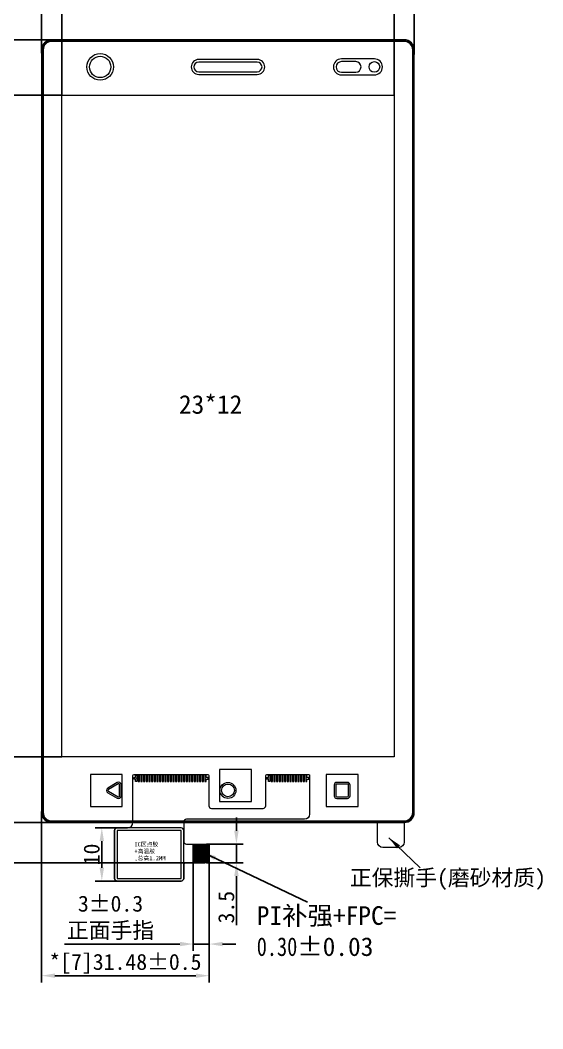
# Model space of a CAD drawing. Header units: inches. Extents: x 4091 to 6273, y -6229 to -5636.
# Drawn here: x 4341.3 to 4439.5, y -5927.1 to -5737.7 of the extents above; entities that cross this region are included whole.
import ezdxf

# ---------------------------------------------------------------- set-up
doc = ezdxf.new("R2010")
doc.units = ezdxf.units.IN
doc.header["$LTSCALE"] = 0.5
doc.header["$MEASUREMENT"] = 0
doc.header["$PDMODE"] = 35
doc.layers.get('0').update_dxf_attribs({"lineweight": 0})
doc.layers.get('Defpoints').update_dxf_attribs({"lineweight": 0})
for name, color, linetype, lineweight in [('COVER LENS', 6, 'Continuous', 0), ('DIM', 4, 'Continuous', 0), ('FPC', 35, 'Continuous', 0), ('SENSOR', 7, 'Continuous', 0), ('保护膜', 5, 'Continuous', 0)]:
    doc.layers.add(name, color=color, linetype=linetype, lineweight=lineweight)
doc.styles.get("Standard").update_dxf_attribs({"font": ''})
doc.styles.get('Standard').set_extended_font_data('SimSun')
doc.dimstyles.new('ISO-25-3.0', dxfattribs={"dimtxt": 3, "dimasz": 2.5, "dimexe": 1.25, "dimexo": 0, "dimgap": 0.4, "dimtad": 1, "dimdsep": 46, "dimtxsty": 'Standard', "dimcen": 2.5, "dimadec": 0, "dimazin": 0, "dimtfac": 1, "dimtmove": 0, "dimatfit": 3, "dimfxl": 1, "dimarcsym": 0})

# ---------------------------------------------------------------- blocks, each defined once
blk = doc.blocks.new('*D83')
at = {"layer": 'Defpoints', "color": 0}
for p in [(4336.56, -5751.79), (4349.14, -5751.79), (4349.14, -5876.06)]:
    blk.add_point(p, dxfattribs=at)
at = {"layer": 'DIM', "color": 0, "lineweight": -2}
for p, q in [((4349.14, -5751.79), (4335.31, -5751.79)), ((4336.56, -5873.56), (4336.56, -5754.29)), ((4349.14, -5876.06), (4335.31, -5876.06))]:
    blk.add_line(p, q, dxfattribs=at)
at = {"layer": 'DIM', "color": 0}
for points in [[(4336.15, -5754.29), (4336.98, -5754.29), (4336.56, -5751.79)], [(4336.15, -5873.56), (4336.98, -5873.56), (4336.56, -5876.06)]]:
    blk.add_solid(points, dxfattribs=at)
at = {"layer": 'DIM', "color": 0, "insert": (4334.26, -5813.92), "char_height": 3, "attachment_point": 5, "rotation": 90}
blk.add_mtext('{\\C1;*[2]124.27%%P0.15(CG VA)}', dxfattribs=at)
blk = doc.blocks.new('*D84')
at = {"layer": 'Defpoints', "color": 0}
for p in [(4348.52, -5741.37), (4326.67, -5888.37), (4347.79, -5888.37)]:
    blk.add_point(p, dxfattribs=at)
at = {"layer": 'DIM', "color": 0, "lineweight": -2}
for p, q in [((4348.52, -5741.37), (4325.42, -5741.37)), ((4326.67, -5743.87), (4326.67, -5885.87)), ((4347.79, -5888.37), (4325.42, -5888.37))]:
    blk.add_line(p, q, dxfattribs=at)
at = {"layer": 'DIM', "color": 0}
for points in [[(4326.25, -5743.87), (4327.09, -5743.87), (4326.67, -5741.37)], [(4326.25, -5885.87), (4327.09, -5885.87), (4326.67, -5888.37)]]:
    blk.add_solid(points, dxfattribs=at)
at = {"layer": 'DIM', "color": 0, "insert": (4324.37, -5814.87), "char_height": 3, "attachment_point": 5, "rotation": 90}
blk.add_mtext('{\\C1;*[1]}147%%P0.05(CG OD)', dxfattribs=at)
blk = doc.blocks.new('*D85')
at = {"layer": 'Defpoints', "color": 0}
for p in [(4411.52, -5731.89), (4349.14, -5751.79), (4411.52, -5751.79)]:
    blk.add_point(p, dxfattribs=at)
at = {"layer": 'DIM', "color": 0, "lineweight": -2}
for p, q in [((4349.14, -5751.79), (4349.14, -5730.64)), ((4351.64, -5731.89), (4409.02, -5731.89)), ((4411.52, -5751.79), (4411.52, -5730.64))]:
    blk.add_line(p, q, dxfattribs=at)
at = {"layer": 'DIM', "color": 0}
for points in [[(4351.64, -5731.48), (4351.64, -5732.31), (4349.14, -5731.89)], [(4409.02, -5731.48), (4409.02, -5732.31), (4411.52, -5731.89)]]:
    blk.add_solid(points, dxfattribs=at)
at = {"layer": 'DIM', "color": 0, "insert": (4380.33, -5729.59), "char_height": 3, "attachment_point": 5}
blk.add_mtext('{\\C1;*[5]62.38%%P0.15(CG VA)}', dxfattribs=at)
blk = doc.blocks.new('*D86')
at = {"layer": 'Defpoints', "color": 0}
for p in [(4415.33, -5722.63), (4345.33, -5743.92), (4415.33, -5744.12)]:
    blk.add_point(p, dxfattribs=at)
at = {"layer": 'DIM', "color": 0, "lineweight": -2}
for p, q in [((4345.33, -5743.92), (4345.33, -5721.38)), ((4415.33, -5744.12), (4415.33, -5721.38)), ((4347.83, -5722.63), (4412.83, -5722.63))]:
    blk.add_line(p, q, dxfattribs=at)
at = {"layer": 'DIM', "color": 0}
for points in [[(4347.83, -5722.21), (4347.83, -5723.04), (4345.33, -5722.63)], [(4412.83, -5722.21), (4412.83, -5723.04), (4415.33, -5722.63)]]:
    blk.add_solid(points, dxfattribs=at)
at = {"layer": 'DIM', "color": 0, "insert": (4380.33, -5720.33), "char_height": 3, "attachment_point": 5}
blk.add_mtext('{\\C1;*[4]}70%%P0.05(CG OD)', dxfattribs=at)
blk = doc.blocks.new('*D87')
at = {"layer": 'Defpoints', "color": 0}
for p in [(4415.33, -5731.89), (4415.33, -5744.12), (4411.52, -5751.79)]:
    blk.add_point(p, dxfattribs=at)
at = {"layer": 'DIM', "color": 0, "lineweight": -2}
for p, q in [((4409.02, -5731.89), (4406.52, -5731.89)), ((4411.52, -5751.79), (4411.52, -5730.64)), ((4411.52, -5731.89), (4415.33, -5731.89)), ((4415.33, -5744.12), (4415.33, -5730.64)), ((4417.83, -5731.89), (4437.61, -5731.89))]:
    blk.add_line(p, q, dxfattribs=at)
at = {"layer": 'DIM', "color": 0}
for points in [[(4409.02, -5731.48), (4409.02, -5732.31), (4411.52, -5731.89)], [(4417.83, -5731.48), (4417.83, -5732.31), (4415.33, -5731.89)]]:
    blk.add_solid(points, dxfattribs=at)
at = {"layer": 'DIM', "color": 0, "insert": (4428.97, -5729.64), "char_height": 3, "attachment_point": 5}
blk.add_mtext('{\\C1;*[6]3.81}', dxfattribs=at)
blk = doc.blocks.new('*D88')
at = {"layer": 'Defpoints', "color": 0}
for p in [(4336.56, -5741.37), (4348.52, -5741.37), (4349.14, -5751.79)]:
    blk.add_point(p, dxfattribs=at)
at = {"layer": 'DIM', "color": 0, "lineweight": -2}
for p, q in [((4336.56, -5741.37), (4336.56, -5719.29)), ((4348.52, -5741.37), (4335.31, -5741.37)), ((4336.56, -5749.29), (4336.56, -5743.87)), ((4349.14, -5751.79), (4335.31, -5751.79))]:
    blk.add_line(p, q, dxfattribs=at)
at = {"layer": 'DIM', "color": 0}
for points in [[(4336.15, -5743.87), (4336.98, -5743.87), (4336.56, -5741.37)], [(4336.15, -5749.29), (4336.98, -5749.29), (4336.56, -5751.79)]]:
    blk.add_solid(points, dxfattribs=at)
at = {"layer": 'DIM', "color": 0, "insert": (4334.31, -5729.08), "char_height": 3, "attachment_point": 5, "rotation": 90}
blk.add_mtext('{\\C1;*[3]10.42}', dxfattribs=at)
blk = doc.blocks.new('*D93')
at = {"layer": 'Defpoints', "color": 0}
for p in [(4345.33, -5886.3), (4376.81, -5894.93), (4376.81, -5917.14)]:
    blk.add_point(p, dxfattribs=at)
at = {"layer": 'DIM', "color": 0, "lineweight": -2}
for p, q in [((4345.33, -5886.3), (4345.33, -5918.39)), ((4376.81, -5894.93), (4376.81, -5918.39)), ((4347.83, -5917.14), (4374.31, -5917.14))]:
    blk.add_line(p, q, dxfattribs=at)
at = {"layer": 'DIM', "color": 0}
for points in [[(4347.83, -5916.72), (4347.83, -5917.55), (4345.33, -5917.14)], [(4374.31, -5916.72), (4374.31, -5917.55), (4376.81, -5917.14)]]:
    blk.add_solid(points, dxfattribs=at)
at = {"layer": 'DIM', "color": 0, "insert": (4361.07, -5914.89), "char_height": 3, "attachment_point": 5}
blk.add_mtext('{\\C1;*[7]31.48%%P0.5}', dxfattribs=at)
blk = doc.blocks.new('*D94')
at = {"layer": 'Defpoints', "color": 0}
for p in [(4326.67, -5888.37), (4350.27, -5888.37), (4375.96, -5895.92)]:
    blk.add_point(p, dxfattribs=at)
at = {"layer": 'DIM', "color": 0, "lineweight": -2}
for p, q in [((4350.27, -5888.37), (4325.42, -5888.37)), ((4326.67, -5890.87), (4326.67, -5893.42)), ((4375.96, -5895.92), (4325.42, -5895.92)), ((4326.67, -5895.92), (4326.67, -5927.12))]:
    blk.add_line(p, q, dxfattribs=at)
at = {"layer": 'DIM', "color": 0}
for points in [[(4326.25, -5890.87), (4327.09, -5890.87), (4326.67, -5888.37)], [(4326.25, -5893.42), (4327.09, -5893.42), (4326.67, -5895.92)]]:
    blk.add_solid(points, dxfattribs=at)
at = {"layer": 'DIM', "color": 0, "insert": (4324.42, -5913.06), "char_height": 3, "attachment_point": 5, "rotation": 90}
blk.add_mtext('{\\C1;*[8]}7.54%%P0.5', dxfattribs=at)
blk = doc.blocks.new('*D95')
at = {"layer": 'Defpoints', "color": 0}
for p in [(4376.29, -5892.42), (4376.29, -5895.92), (4381.92, -5895.92)]:
    blk.add_point(p, dxfattribs=at)
at = {"layer": 'DIM', "color": 0, "lineweight": -2}
for p, q in [((4381.92, -5889.92), (4381.92, -5887.42)), ((4376.29, -5892.42), (4383.17, -5892.42)), ((4381.92, -5892.42), (4381.92, -5895.92)), ((4376.29, -5895.92), (4383.17, -5895.92)), ((4381.92, -5898.42), (4381.92, -5907.62))]:
    blk.add_line(p, q, dxfattribs=at)
at = {"layer": 'DIM', "color": 0}
for points in [[(4381.5, -5889.92), (4382.34, -5889.92), (4381.92, -5892.42)], [(4381.5, -5898.42), (4382.34, -5898.42), (4381.92, -5895.92)]]:
    blk.add_solid(points, dxfattribs=at)
at = {"layer": 'DIM', "color": 0, "insert": (4380.02, -5904.27), "char_height": 3, "attachment_point": 5, "rotation": 90}
blk.add_mtext('3.5', dxfattribs=at)
blk = doc.blocks.new('*D96')
at = {"layer": 'Defpoints', "color": 0}
for p in [(4373.81, -5895.41), (4376.81, -5894.93), (4376.81, -5911.2)]:
    blk.add_point(p, dxfattribs=at)
at = {"layer": 'DIM', "color": 0, "lineweight": -2}
for p, q in [((4373.81, -5895.41), (4373.81, -5912.45)), ((4376.81, -5894.93), (4376.81, -5912.45)), ((4371.31, -5911.2), (4349.61, -5911.2)), ((4376.81, -5911.2), (4373.81, -5911.2)), ((4379.31, -5911.2), (4381.81, -5911.2))]:
    blk.add_line(p, q, dxfattribs=at)
at = {"layer": 'DIM', "color": 0}
for points in [[(4371.31, -5910.78), (4371.31, -5911.61), (4373.81, -5911.2)], [(4379.31, -5910.78), (4379.31, -5911.61), (4376.81, -5911.2)]]:
    blk.add_solid(points, dxfattribs=at)
at = {"layer": 'DIM', "color": 0, "insert": (4358.28, -5906.27), "char_height": 3, "attachment_point": 5}
blk.add_mtext('3%%p0.3\\P正面手指', dxfattribs=at)
blk = doc.blocks.new('*D104')
at = {"layer": 'Defpoints', "color": 0}
for p in [(4356.64, -5889.37), (4360.51, -5889.37), (4362.87, -5899.37)]:
    blk.add_point(p, dxfattribs=at)
at = {"layer": 'DIM', "color": 0, "lineweight": -2}
for p, q in [((4360.51, -5889.37), (4355.39, -5889.37)), ((4356.64, -5896.87), (4356.64, -5891.87)), ((4362.87, -5899.37), (4355.39, -5899.37))]:
    blk.add_line(p, q, dxfattribs=at)
at = {"layer": 'DIM', "color": 0}
for points in [[(4356.22, -5891.87), (4357.05, -5891.87), (4356.64, -5889.37)], [(4356.22, -5896.87), (4357.05, -5896.87), (4356.64, -5899.37)]]:
    blk.add_solid(points, dxfattribs=at)
at = {"layer": 'DIM', "color": 0, "insert": (4354.74, -5894.37), "char_height": 3, "attachment_point": 5, "rotation": 90}
blk.add_mtext('{\\C1;10}', dxfattribs=at)

msp = doc.modelspace()

# ---------------------------------------------------------------- hatches: boundary and pattern name
at = {"layer": 'FPC', "linetype": 'Continuous'}
h = msp.add_hatch(dxfattribs=at)
h.set_pattern_fill('ANSI31', color=256)
h.set_pattern_definition([(45, (608.72892, -2451.11228), (-0.0883883476, 0.0883883476), [])])
h.paths.add_polyline_path([(4376.8106, -5892.6168, 0.41421356), (4376.6106, -5892.4168), (4373.8106, -5892.4168), (4373.8106, -5895.9168), (4376.6106, -5895.9168, 0.41421356), (4376.8106, -5895.7168)])

# ---------------------------------------------------------------- linework, layer by layer
for points in [[(4354.4862, -5885.3422), (4360.4862, -5885.3422), (4360.4862, -5879.3422), (4354.4862, -5879.3422)], [(4378.7362, -5884.4247), (4384.7362, -5884.4247), (4384.7362, -5878.4247), (4378.7362, -5878.4247)], [(4398.7689, -5885.3422), (4404.7689, -5885.3422), (4404.7689, -5879.3422), (4398.7689, -5879.3422)]]:
    msp.add_lwpolyline(points, close=True)
at = {"layer": 'COVER LENS', "lineweight": 0}
for points in [[(4345.3289, -5743.2747), (4345.3289, -5886.4747, 0.41421356), (4347.2289, -5888.3747), (4413.4289, -5888.3747, 0.41421356), (4415.3289, -5886.4747), (4415.3289, -5743.2747, 0.41421356), (4413.4289, -5741.3747), (4347.2289, -5741.3747, 0.41421356)], [(4374.8289, -5747.3747), (4385.8289, -5747.3747, 1), (4385.8289, -5745.5747), (4374.8289, -5745.5747, 1)], [(4401.6389, -5747.4747), (4404.3289, -5747.4747, 1), (4404.3289, -5745.4747), (4401.6389, -5745.4747, 1)], [(4357.7481, -5881.9092, 0.57735027), (4357.7481, -5882.7752), (4359.5389, -5883.8092, 0.57735027), (4360.2889, -5883.3762), (4360.2889, -5881.3082, 0.57735027), (4359.5389, -5880.8752)], [(4359.9889, -5881.3082, 0.57735027), (4359.6889, -5881.135), (4357.8981, -5882.169, 0.57735027), (4357.8981, -5882.5154), (4359.6889, -5883.5494, 0.57735027), (4359.9889, -5883.3762)], [(4400.7689, -5883.8422), (4402.7689, -5883.8422, 0.41421356), (4403.2689, -5883.3422), (4403.2689, -5881.3422, 0.41421356), (4402.7689, -5880.8422), (4400.7689, -5880.8422, 0.41421356), (4400.2689, -5881.3422), (4400.2689, -5883.3422, 0.41421356)], [(4400.7689, -5883.5422), (4402.7689, -5883.5422, 0.41421356), (4402.9689, -5883.3422), (4402.9689, -5881.3422, 0.41421356), (4402.7689, -5881.1422), (4400.7689, -5881.1422, 0.41421356), (4400.5689, -5881.3422), (4400.5689, -5883.3422, 0.41421356)]]:
    msp.add_lwpolyline(points, format="xyb", close=True, dxfattribs=at)
msp.add_lwpolyline([(4349.1369, -5751.7907), (4411.5209, -5751.7907), (4411.5209, -5876.0587), (4349.1369, -5876.0587)], close=True, dxfattribs=at)
for centre, radius in [((4356.3289, -5746.4747), 2), ((4407.8289, -5746.4747), 1), ((4380.3289, -5882.3422), 1.5), ((4380.3289, -5882.3422), 1.2)]:
    msp.add_circle(centre, radius, dxfattribs=at)
at = {"layer": 'FPC', "linetype": 'Continuous'}
msp.add_lwpolyline([(4376.8106, -5892.6168), (4376.8106, -5895.7168, -0.41421356), (4376.6106, -5895.9168), (4372.5289, -5895.9168, 0.41421356), (4372.0289, -5896.4168), (4372.0289, -5898.8747, -0.41421356), (4371.5289, -5899.3747), (4359.5289, -5899.3747, -0.41421356), (4359.0289, -5898.8747), (4359.0289, -5889.8747, -0.41421356), (4359.5289, -5889.3747), (4361.4862, -5889.3747, 0.41421356), (4362.4862, -5888.3747), (4362.4862, -5879.5747, -0.41421356), (4362.6862, -5879.3747), (4376.5362, -5879.3747, -0.41421356), (4376.7362, -5879.5747), (4376.7362, -5885.2247, 0.41421356), (4377.2362, -5885.7247), (4386.9239, -5885.7247, 0.41421356), (4387.4239, -5885.2247), (4387.4239, -5879.5747, -0.41421356), (4387.6239, -5879.3747), (4395.4739, -5879.3747, -0.41421356), (4395.6739, -5879.5747), (4395.6739, -5886.7747, -0.41421356), (4394.6739, -5887.7747), (4372.5289, -5887.7747, 0.41421356), (4372.0289, -5888.2747), (4372.0289, -5891.9168, 0.41421356), (4372.5289, -5892.4168), (4376.6106, -5892.4168, -0.41421356)], format="xyb", close=True, dxfattribs=at)
at = {"layer": 'FPC', "color": 32}
for points in [[(4362.9862, -5879.9247), (4362.9862, -5879.4747), (4363.2362, -5879.4747), (4363.2362, -5880.6747), (4362.9862, -5880.6747), (4362.9862, -5880.2247), (4362.6362, -5880.2247), (4362.6362, -5879.9247)], [(4363.4862, -5880.6747), (4363.7362, -5880.6747), (4363.7362, -5879.4747), (4363.4862, -5879.4747)], [(4363.9862, -5880.6747), (4364.2362, -5880.6747), (4364.2362, -5879.4747), (4363.9862, -5879.4747)], [(4364.4862, -5880.6747), (4364.7362, -5880.6747), (4364.7362, -5879.4747), (4364.4862, -5879.4747)], [(4364.9862, -5880.6747), (4365.2362, -5880.6747), (4365.2362, -5879.4747), (4364.9862, -5879.4747)], [(4365.4862, -5880.6747), (4365.7362, -5880.6747), (4365.7362, -5879.4747), (4365.4862, -5879.4747)], [(4365.9862, -5880.6747), (4366.2362, -5880.6747), (4366.2362, -5879.4747), (4365.9862, -5879.4747)], [(4366.4862, -5880.6747), (4366.7362, -5880.6747), (4366.7362, -5879.4747), (4366.4862, -5879.4747)], [(4366.9862, -5880.6747), (4367.2362, -5880.6747), (4367.2362, -5879.4747), (4366.9862, -5879.4747)], [(4367.4862, -5880.6747), (4367.7362, -5880.6747), (4367.7362, -5879.4747), (4367.4862, -5879.4747)], [(4367.9862, -5880.6747), (4368.2362, -5880.6747), (4368.2362, -5879.4747), (4367.9862, -5879.4747)], [(4368.4862, -5880.6747), (4368.7362, -5880.6747), (4368.7362, -5879.4747), (4368.4862, -5879.4747)], [(4368.9862, -5880.6747), (4369.2362, -5880.6747), (4369.2362, -5879.4747), (4368.9862, -5879.4747)], [(4369.4862, -5880.6747), (4369.7362, -5880.6747), (4369.7362, -5879.4747), (4369.4862, -5879.4747)], [(4369.9862, -5880.6747), (4370.2362, -5880.6747), (4370.2362, -5879.4747), (4369.9862, -5879.4747)], [(4370.4862, -5880.6747), (4370.7362, -5880.6747), (4370.7362, -5879.4747), (4370.4862, -5879.4747)], [(4370.9862, -5880.6747), (4371.2362, -5880.6747), (4371.2362, -5879.4747), (4370.9862, -5879.4747)], [(4371.4862, -5880.6747), (4371.7362, -5880.6747), (4371.7362, -5879.4747), (4371.4862, -5879.4747)], [(4371.9862, -5880.6747), (4372.2362, -5880.6747), (4372.2362, -5879.4747), (4371.9862, -5879.4747)], [(4372.4862, -5880.6747), (4372.7362, -5880.6747), (4372.7362, -5879.4747), (4372.4862, -5879.4747)], [(4372.9862, -5880.6747), (4373.2362, -5880.6747), (4373.2362, -5879.4747), (4372.9862, -5879.4747)], [(4373.4862, -5880.6747), (4373.7362, -5880.6747), (4373.7362, -5879.4747), (4373.4862, -5879.4747)], [(4373.9862, -5880.6747), (4374.2362, -5880.6747), (4374.2362, -5879.4747), (4373.9862, -5879.4747)], [(4374.4862, -5880.6747), (4374.7362, -5880.6747), (4374.7362, -5879.4747), (4374.4862, -5879.4747)], [(4374.9862, -5880.6747), (4375.2362, -5880.6747), (4375.2362, -5879.4747), (4374.9862, -5879.4747)], [(4375.4862, -5880.6747), (4375.7362, -5880.6747), (4375.7362, -5879.4747), (4375.4862, -5879.4747)], [(4376.2362, -5880.2247), (4376.5862, -5880.2247), (4376.5862, -5879.9247), (4376.2362, -5879.9247), (4376.2362, -5879.4747), (4375.9862, -5879.4747), (4375.9862, -5880.6747), (4376.2362, -5880.6747)], [(4387.9239, -5879.9247), (4387.9239, -5879.4747), (4388.1739, -5879.4747), (4388.1739, -5880.6747), (4387.9239, -5880.6747), (4387.9239, -5880.2247), (4387.5739, -5880.2247), (4387.5739, -5879.9247)], [(4388.4239, -5880.6747), (4388.6739, -5880.6747), (4388.6739, -5879.4747), (4388.4239, -5879.4747)], [(4388.9239, -5880.6747), (4389.1739, -5880.6747), (4389.1739, -5879.4747), (4388.9239, -5879.4747)], [(4389.4239, -5880.6747), (4389.6739, -5880.6747), (4389.6739, -5879.4747), (4389.4239, -5879.4747)], [(4389.9239, -5880.6747), (4390.1739, -5880.6747), (4390.1739, -5879.4747), (4389.9239, -5879.4747)], [(4390.4239, -5880.6747), (4390.6739, -5880.6747), (4390.6739, -5879.4747), (4390.4239, -5879.4747)], [(4390.9239, -5880.6747), (4391.1739, -5880.6747), (4391.1739, -5879.4747), (4390.9239, -5879.4747)], [(4391.4239, -5880.6747), (4391.6739, -5880.6747), (4391.6739, -5879.4747), (4391.4239, -5879.4747)], [(4391.9239, -5880.6747), (4392.1739, -5880.6747), (4392.1739, -5879.4747), (4391.9239, -5879.4747)], [(4392.4239, -5880.6747), (4392.6739, -5880.6747), (4392.6739, -5879.4747), (4392.4239, -5879.4747)], [(4392.9239, -5880.6747), (4393.1739, -5880.6747), (4393.1739, -5879.4747), (4392.9239, -5879.4747)], [(4393.4239, -5880.6747), (4393.6739, -5880.6747), (4393.6739, -5879.4747), (4393.4239, -5879.4747)], [(4393.9239, -5880.6747), (4394.1739, -5880.6747), (4394.1739, -5879.4747), (4393.9239, -5879.4747)], [(4394.4239, -5880.6747), (4394.6739, -5880.6747), (4394.6739, -5879.4747), (4394.4239, -5879.4747)], [(4395.1739, -5880.2247), (4395.5239, -5880.2247), (4395.5239, -5879.9247), (4395.1739, -5879.9247), (4395.1739, -5879.4747), (4394.9239, -5879.4747), (4394.9239, -5880.6747), (4395.1739, -5880.6747)]]:
    msp.add_lwpolyline(points, close=True, dxfattribs=at)
at = {"layer": 'FPC', "color": 0, "linetype": 'Continuous'}
msp.add_lwpolyline([(4371.5289, -5899.3747, 0.41421356), (4372.0289, -5898.8747), (4372.0289, -5889.8747, 0.41421356), (4371.5289, -5889.3747), (4359.5289, -5889.3747, 0.41421356), (4359.0289, -5889.8747), (4359.0289, -5898.8747, 0.41421356), (4359.5289, -5899.3747)], format="xyb", close=True, dxfattribs=at)
msp.add_lwpolyline([(4371.5289, -5898.8747), (4371.5289, -5889.8747), (4359.5289, -5889.8747), (4359.5289, -5898.8747)], close=True, dxfattribs=at)
at = {"layer": 'FPC', "linetype": 'Continuous'}
msp.add_lwpolyline([(4373.8106, -5895.9168), (4373.8106, -5892.4168)], dxfattribs=at)
at = {"layer": 'SENSOR'}
msp.add_lwpolyline([(4413.4289, -5888.1747, 0.41421356), (4415.1289, -5886.4747), (4415.1289, -5743.2747, 0.41421356), (4413.4289, -5741.5747), (4347.2289, -5741.5747, 0.41421356), (4345.5289, -5743.2747), (4345.5289, -5886.4747, 0.41421356), (4347.2289, -5888.1747)], format="xyb", close=True, dxfattribs=at)
at = {"layer": '保护膜', "color": 3, "linetype": 'Continuous'}
for points in [[(4345.6289, -5743.2747), (4345.6289, -5886.4747, 0.41421356), (4347.2289, -5888.0747), (4413.4289, -5888.0747, 0.41421356), (4415.0289, -5886.4747), (4415.0289, -5743.2747, 0.41421356), (4413.4289, -5741.6747), (4347.2289, -5741.6747, 0.41421356)], [(4374.8289, -5747.8747), (4385.8289, -5747.8747, 1), (4385.8289, -5745.0747), (4374.8289, -5745.0747, 1)], [(4407.8289, -5744.9747), (4401.6389, -5744.9747, 1), (4401.6389, -5747.9747), (4407.8289, -5747.9747, 1)], [(4412.4289, -5893.0747), (4409.4289, -5893.0747, -0.41421356), (4408.4289, -5892.0747), (4408.4289, -5888.0747), (4413.4289, -5888.0747), (4413.4289, -5892.0747, -0.41421356)]]:
    msp.add_lwpolyline(points, format="xyb", close=True, dxfattribs=at)
msp.add_circle((4356.3289, -5746.4747), 2.5, dxfattribs=at)

# ---------------------------------------------------------------- texts
at = {"layer": 'DIM', "color": 1, "char_height": 3.5, "attachment_point": 1}
for s, insert, width in [('23*12', (4371.1197, -5808.1042), 26.362633), ('\\A1;{\\fSimSun|b0|i0|c134|p2;PI补强+FPC=\\P\\W0.8;0.30\\A0;\\W1;±0.03}', (4385.7364, -5904.0969), 39.071469)]:
    msp.add_mtext(s, dxfattribs=dict(at, insert=insert, width=width))
at = {"layer": 'DIM', "color": 1, "insert": (4403.2237, -5897.2238), "char_height": 3, "attachment_point": 1}
msp.add_mtext_dynamic_manual_height_columns('正保撕手(磨砂材质)', width=39.077267, gutter_width=1, heights=[0], dxfattribs=at)
at = {"layer": 'FPC', "color": 32, "char_height": 0.2, "attachment_point": 1}
for s, insert in [('G', (4363.0473, -5879.9305)), ('K', (4363.5473, -5879.9305)), ('K', (4375.5473, -5879.9305)), ('G', (4376.0473, -5879.9305)), ('G', (4387.985, -5879.9305)), ('K', (4388.485, -5879.9305)), ('G', (4394.985, -5879.9305))]:
    msp.add_mtext_dynamic_manual_height_columns(s, width=0.113103, gutter_width=1, heights=[0], dxfattribs=dict(at, insert=insert))
at = {"layer": 'FPC', "linetype": 'ByBlock', "insert": (4362.7569, -5892.0763), "char_height": 0.78, "width": 22.854, "attachment_point": 1}
msp.add_mtext('IC{\\fSimSun|b0|i0|c134|p2;区点胶\\P+高温胶\\P},{\\fSimSun|b0|i0|c134|p2;总高}1.2MM', dxfattribs=at)

# ---------------------------------------------------------------- dimensions: what is measured, and where the dimension line sits
at = {"layer": 'DIM'}
for base, p1, p2, text, picture, middle in [((4415.3289, -5722.6269), (4345.3289, -5743.9181), (4415.3289, -5744.1184), '{\\C1;*[4]}<>%%P0.05(CG OD)', '*D86', (4380.3289, -5720.3269)), ((4411.5209, -5731.8945), (4349.1369, -5751.7907), (4411.5209, -5751.7907), '{\\C1;*[5]<>%%P0.15(CG VA)}', '*D85', (4380.3289, -5729.5945)), ((4415.3289, -5731.8945), (4411.5209, -5751.7907), (4415.3289, -5744.1184), '{\\C1;*[6]<>}', '*D87', (4428.9706, -5729.6445))]:
    dim = msp.add_linear_dim(base=base, p1=p1, p2=p2, text=text, dimstyle='ISO-25-3.0', override={"dimfxl": 0.8}, dxfattribs=at)
    dim.commit()
    dim.dimension.update_dxf_attribs({"geometry": picture, "text_midpoint": middle})
for base, p1, p2, text, picture, middle in [((4336.5645, -5741.3747), (4349.1369, -5751.7907), (4348.5244, -5741.3747), '{\\C1;*[3]<>}', '*D88', (4334.3145, -5729.083)), ((4326.6684, -5888.3747), (4348.5244, -5741.3747), (4347.7872, -5888.3747), '{\\C1;*[1]}<>%%P0.05(CG OD)', '*D84', (4324.3684, -5814.8747)), ((4336.5645, -5751.7907), (4349.1369, -5876.0587), (4349.1369, -5751.7907), '{\\C1;*[2]<>%%P0.15(CG VA)}', '*D83', (4334.2645, -5813.9247)), ((4356.6371, -5889.3747), (4362.8693, -5899.3747), (4360.5076, -5889.3747), '{\\C1;<>}', '*D104', (4354.7371, -5894.3747))]:
    dim = msp.add_linear_dim(base=base, p1=p1, p2=p2, angle=90, text=text, dimstyle='ISO-25-3.0', override={"dimfxl": 0.8}, dxfattribs=at)
    dim.commit()
    dim.dimension.update_dxf_attribs({"geometry": picture, "text_midpoint": middle})
for base, p1, text, picture, middle in [((4376.8106, -5917.1379), (4345.3289, -5886.2983), '{\\C1;*[7]<>%%P0.5}', '*D93', (4361.0698, -5917.1379)), ((4376.8106, -5911.1981), (4373.8106, -5895.4087), '<>%%p0.3\\P正面手指', '*D96', (4358.2776, -5911.1981))]:
    dim = msp.add_linear_dim(base=base, p1=p1, p2=(4376.8106, -5894.9274), text=text, dimstyle='ISO-25-3.0', override={"dimfxl": 0.8}, dxfattribs=at)
    dim.commit()
    dim.dimension.update_dxf_attribs({"geometry": picture, "text_midpoint": middle, "dimtype": 160})
dim = msp.add_linear_dim(base=(4326.6684, -5888.3747), p1=(4375.9586, -5895.9168), p2=(4350.2686, -5888.3747), angle=270, text='{\\C1;*[8]}<>%%P0.5', dimstyle='ISO-25-3.0', override={"dimfxl": 0.8}, dxfattribs=at)
dim.commit()
dim.dimension.update_dxf_attribs({"geometry": '*D94', "text_midpoint": (4326.6684, -5913.0597), "dimtype": 160})
dim = msp.add_linear_dim(base=(4381.9197, -5895.9168), p1=(4376.2868, -5892.4168), p2=(4376.2868, -5895.9168), angle=270, dimstyle='ISO-25-3.0', override={"dimfxl": 0.8}, dxfattribs=at)
dim.commit()
dim.dimension.update_dxf_attribs({"geometry": '*D95', "text_midpoint": (4381.9197, -5904.2749), "dimtype": 160})

# ---------------------------------------------------------------- leaders
for points in [[(4410.5639, -5891.2231), (4416.4373, -5896.8835)], [(4375.6502, -5893.9826), (4395.2964, -5903.3233)]]:
    msp.add_leader(points, dimstyle='ISO-25-3.0', override={"dimgap": 0.4, "dimtad": 0, "dimfxl": 0.8}, dxfattribs=at)

doc.saveas('drawing.dxf')
